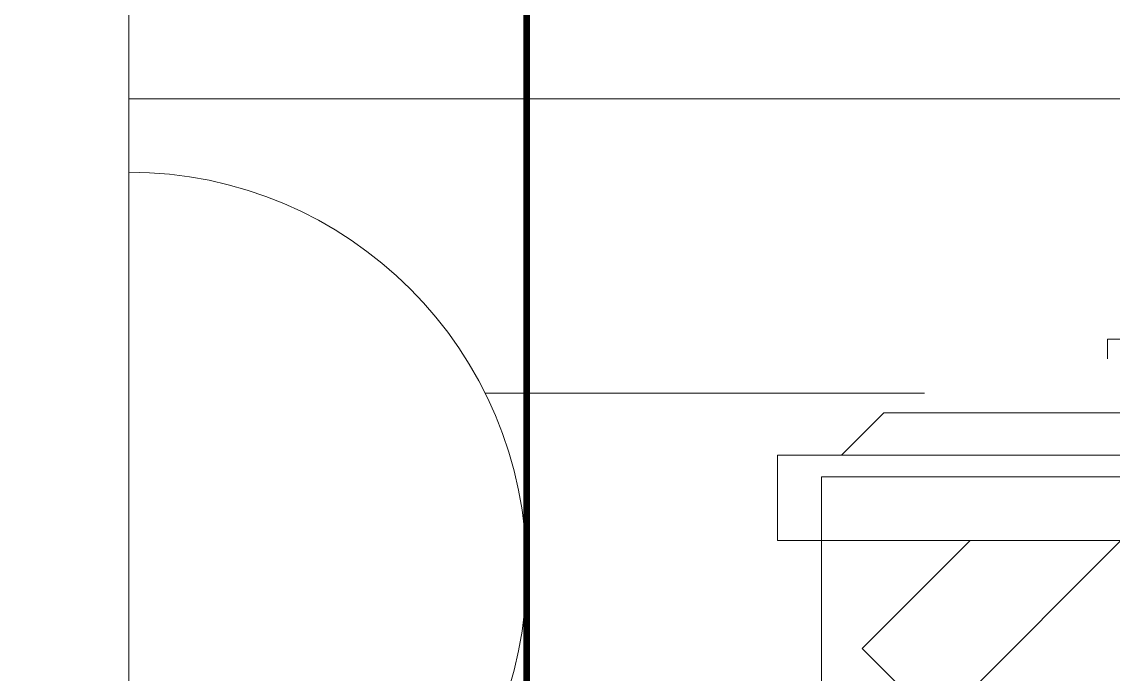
# Model space of a CAD drawing. Header units: metres. Extents: x 75097 to 220695, y -1557923 to -1361206.
# Drawn here: x 190548 to 191061, y -1468274 to -1467968 of the extents above; entities that cross this region are included whole.
import ezdxf

# ---------------------------------------------------------------- set-up
doc = ezdxf.new("R2010")
doc.units = ezdxf.units.M
doc.layers.get('0').update_dxf_attribs({"lineweight": 0})
for name, color, linetype, lineweight in [('A-100 - Copy$0$Medical Equipment and Furniture', 8, 'Continuous', 0), ('A-100 - Copy$0$NEW', 8, 'Continuous', 5), ('A-100 - Copy$0$Walls', 8, 'Continuous', 0)]:
    doc.layers.add(name, color=color, linetype=linetype, lineweight=lineweight)
doc.layers.add('E-POWR', color=7, linetype='Continuous', lineweight=9, true_color=0x4e7e3e)
doc.layers.add('E-PW', color=7, linetype='Continuous', lineweight=9, true_color=0x4e7e3e)

# ---------------------------------------------------------------- blocks, each defined once
blk = doc.blocks.new('GI-041_dwg_E-SKT2-3902840-GI-041')
at = {"layer": 'E-POWR'}
blk.add_line((0.1982, -0.00002), (-0.1982, -0.00002), dxfattribs=at)
at = {"layer": 'E-PW'}
for p, q in [((0.08779, 0.17657), (0.08779, 0.3944)), ((-0.14657, -0.00004), (0.14657, -0.00004))]:
    blk.add_line(p, q, dxfattribs=at)
blk.add_arc((0, 0), 0.19719, 0.0142, 180.0142, dxfattribs=at)
blk = doc.blocks.new('*X106')
for p, q in [((5, 3), (5, 3)), ((5, 3), (5, 3)), ((5, 3), (5, 3)), ((5, 3), (5, 3)), ((5, 3), (5, 3)), ((5, 3), (5, 3)), ((5, 3), (5, 3)), ((5, 3), (5, 3)), ((5, 3), (5, 3)), ((5, 3), (5, 3)), ((5, 3), (5, 3)), ((5, 3), (5, 3)), ((5, 3), (5, 3)), ((5, 3), (5, 3)), ((5, 3), (5, 3)), ((5, 3), (5, 3)), ((5, 3), (5, 3)), ((5, 3), (5, 3)), ((5, 3), (5, 3)), ((5, 3), (5, 3)), ((5, 3), (5, 3)), ((5, 3), (5, 3)), ((5, 3), (5, 3)), ((5, 3), (5, 3)), ((5, 3), (5, 3)), ((5, 3), (5, 3)), ((5, 3), (5, 3)), ((5, 3), (5, 3)), ((5, 3), (5, 3)), ((5, 3), (5, 3)), ((5, 3), (5, 3)), ((5, 3), (5, 3)), ((5, 3), (5, 3)), ((5, 3), (5, 3)), ((5, 3), (5, 3)), ((5, 3), (5, 3)), ((5, 3), (5, 3)), ((5, 3), (5, 3)), ((5, 3), (5, 3)), ((5, 3), (5, 3)), ((5, 3), (5, 3)), ((5, 3), (5, 3)), ((5, 3), (5, 3)), ((5, 3), (5, 3)), ((5, 3), (5, 3)), ((5, 3), (5, 3)), ((5, 3), (5, 3)), ((5, 3), (5, 3)), ((5, 3), (5, 3)), ((5, 3), (5, 3)), ((5, 3), (5, 3)), ((5, 3), (5, 3)), ((5, 3), (5, 3)), ((5, 3), (5, 3)), ((5, 3), (5, 3)), ((5, 3), (5, 3)), ((5, 3), (5, 3)), ((5, 3), (5, 3)), ((5, 3), (5, 3)), ((5, 3), (5, 3)), ((5, 3), (5, 3)), ((5, 3), (5, 3)), ((5, 3), (5, 3)), ((5, 3), (5, 3)), ((5, 3), (5, 3)), ((5, 3), (5, 3)), ((6, 3), (5, 3)), ((5, 3), (5, 3)), ((6, 3), (5, 3)), ((5, 3), (5, 3)), ((6, 3), (5, 3)), ((5, 3), (5, 3)), ((6, 3), (5, 3)), ((5, 3), (5, 3)), ((5, 3), (5, 3)), ((5, 3), (5, 3)), ((5, 3), (5, 3)), ((5, 3), (5, 3)), ((5, 3), (5, 3)), ((5, 3), (5, 3)), ((5, 3), (5, 3)), ((5, 3), (5, 3)), ((5, 3), (5, 3)), ((5, 3), (5, 3)), ((5, 3), (5, 3)), ((5, 3), (5, 3)), ((5, 3), (5, 3)), ((5, 3), (5, 3)), ((5, 3), (5, 3)), ((5, 3), (5, 3)), ((5, 3), (5, 3)), ((5, 3), (5, 3)), ((5, 3), (5, 3)), ((5, 3), (5, 3)), ((5, 3), (5, 3)), ((5, 3), (5, 3)), ((6, 3), (6, 3)), ((6, 3), (6, 3)), ((6, 3), (6, 3)), ((6, 3), (6, 3)), ((6, 3), (6, 3)), ((6, 3), (6, 3)), ((6, 3), (6, 3)), ((6, 3), (6, 3)), ((6, 3), (6, 3)), ((6, 3), (6, 3)), ((6, 3), (6, 3)), ((6, 3), (6, 3)), ((6, 3), (6, 3)), ((6, 3), (6, 3)), ((6, 3), (6, 3)), ((6, 3), (6, 3)), ((6, 3), (6, 3)), ((6, 3), (6, 3)), ((6, 3), (6, 3)), ((6, 3), (6, 3)), ((6, 3), (6, 3)), ((6, 3), (6, 3)), ((6, 3), (6, 3)), ((6, 3), (6, 3)), ((6, 3), (6, 3)), ((6, 3), (6, 3)), ((6, 3), (6, 3)), ((6, 3), (6, 3)), ((6, 3), (6, 3)), ((6, 3), (6, 3)), ((6, 3), (6, 3)), ((6, 3), (6, 3)), ((6, 3), (6, 3)), ((6, 3), (6, 3)), ((6, 3), (6, 3)), ((6, 3), (6, 3)), ((6, 3), (6, 3)), ((6, 3), (6, 3)), ((6, 3), (6, 3)), ((6, 3), (6, 3)), ((6, 3), (6, 3)), ((6, 3), (6, 3)), ((6, 3), (6, 3)), ((6, 3), (6, 3)), ((6, 3), (6, 3)), ((6, 3), (6, 3)), ((6, 3), (6, 3)), ((6, 3), (6, 3)), ((6, 3), (6, 3)), ((6, 3), (6, 3)), ((6, 3), (6, 3)), ((6, 3), (6, 3)), ((6, 3), (6, 3)), ((6, 3), (6, 3)), ((6, 3), (6, 3)), ((6, 3), (6, 3)), ((6, 3), (6, 3)), ((6, 3), (6, 3)), ((6, 3), (6, 3)), ((6, 3), (6, 3)), ((6, 3), (6, 3)), ((6, 3), (6, 3)), ((6, 3), (6, 3)), ((6, 3), (6, 3)), ((6, 3), (6, 3)), ((6, 3), (6, 3)), ((6, 3), (6, 3)), ((6, 3), (6, 3)), ((6, 3), (6, 3)), ((6, 3), (6, 3)), ((6, 3), (6, 3)), ((6, 3), (6, 3)), ((6, 3), (6, 3)), ((6, 3), (6, 3)), ((6, 3), (6, 3)), ((6, 3), (6, 3)), ((6, 3), (6, 3)), ((6, 3), (6, 3)), ((6, 3), (6, 3)), ((6, 3), (6, 3)), ((6, 3), (6, 3)), ((6, 3), (6, 3)), ((6, 3), (6, 3)), ((6, 3), (6, 3)), ((6, 3), (6, 3)), ((6, 3), (6, 3)), ((6, 3), (6, 3)), ((6, 3), (6, 3)), ((6, 3), (6, 3)), ((6, 3), (6, 3)), ((6, 3), (6, 3)), ((6, 3), (6, 3)), ((6, 3), (6, 3)), ((6, 3), (6, 3)), ((6, 3), (6, 3)), ((6, 3), (6, 3)), ((6, 3), (6, 3)), ((6, 3), (6, 3)), ((6, 3), (6, 3)), ((6, 3), (6, 3)), ((6, 3), (6, 3)), ((6, 3), (6, 3)), ((6, 3), (6, 3)), ((6, 3), (6, 3)), ((6, 3), (6, 3)), ((6, 3), (6, 3)), ((6, 3), (6, 3)), ((6, 3), (6, 3)), ((6, 3), (6, 3)), ((6, 3), (6, 3)), ((6, 3), (6, 3)), ((6, 3), (6, 3)), ((6, 3), (6, 3)), ((6, 3), (6, 3)), ((6, 3), (6, 3)), ((6, 3), (6, 3)), ((6, 3), (6, 3)), ((6, 3), (6, 3)), ((6, 3), (6, 3)), ((6, 3), (6, 3)), ((6, 3), (6, 3)), ((6, 3), (6, 3)), ((6, 3), (6, 3)), ((6, 3), (6, 3)), ((6, 3), (6, 3)), ((6, 3), (6, 3)), ((6, 3), (6, 3)), ((6, 3), (6, 3)), ((6, 3), (6, 3)), ((6, 3), (6, 3)), ((6, 3), (6, 3)), ((6, 3), (6, 3)), ((6, 3), (6, 3)), ((6, 3), (6, 3)), ((6, 3), (6, 3)), ((6, 3), (6, 3)), ((6, 3), (6, 3)), ((6, 3), (6, 3)), ((6, 3), (6, 3)), ((6, 3), (6, 3)), ((6, 3), (6, 3)), ((6, 3), (6, 3)), ((6, 3), (6, 3)), ((6, 3), (6, 3)), ((6, 3), (6, 3)), ((6, 3), (6, 3)), ((6, 3), (6, 3)), ((6, 3), (6, 3)), ((6, 3), (6, 3)), ((6, 3), (6, 3)), ((6, 3), (6, 3)), ((6, 3), (6, 3)), ((6, 3), (6, 3)), ((6, 3), (6, 3)), ((6, 3), (6, 3)), ((6, 3), (6, 3)), ((6, 3), (6, 3)), ((6, 3), (6, 3)), ((6, 3), (6, 3)), ((6, 3), (6, 3)), ((6, 3), (6, 3)), ((6, 3), (6, 3)), ((6, 3), (6, 3)), ((6, 3), (6, 3)), ((6, 3), (6, 3)), ((6, 3), (6, 3)), ((6, 3), (6, 3)), ((6, 3), (6, 3)), ((6, 3), (6, 3)), ((6, 3), (6, 3)), ((6, 3), (6, 3)), ((6, 3), (6, 3)), ((6, 3), (6, 3)), ((6, 3), (6, 3)), ((6, 3), (6, 3)), ((6, 3), (6, 3)), ((6, 3), (6, 3)), ((6, 3), (6, 3)), ((6, 3), (6, 3)), ((6, 3), (6, 3)), ((6, 3), (6, 3)), ((6, 3), (6, 3)), ((6, 3), (6, 3)), ((6, 3), (6, 3)), ((6, 3), (6, 3)), ((6, 3), (6, 3)), ((6, 3), (6, 3)), ((6, 3), (6, 3)), ((6, 3), (6, 3)), ((6, 3), (6, 3)), ((6, 3), (6, 3)), ((6, 3), (6, 3)), ((6, 3), (6, 3)), ((6, 3), (6, 3)), ((6, 3), (6, 3)), ((6, 3), (6, 3)), ((6, 3), (6, 3)), ((6, 3), (6, 3)), ((6, 3), (6, 3)), ((6, 3), (6, 3)), ((6, 3), (6, 3)), ((6, 3), (6, 3)), ((6, 3), (6, 3)), ((6, 3), (6, 3)), ((6, 3), (5, 3)), ((6, 3), (5, 3)), ((6, 3), (5, 3)), ((6, 3), (5, 3)), ((6, 3), (5, 3)), ((6, 3), (6, 3)), ((6, 3), (6, 3)), ((6, 3), (6, 3)), ((6, 3), (6, 3)), ((6, 3), (6, 3)), ((6, 3), (6, 3)), ((6, 3), (6, 3)), ((6, 3), (6, 3)), ((6, 3), (6, 3)), ((6, 3), (6, 3)), ((6, 3), (6, 3)), ((6, 3), (6, 3)), ((6, 3), (6, 3)), ((6, 3), (6, 3)), ((6, 3), (6, 3)), ((6, 3), (6, 3)), ((6, 3), (6, 3)), ((6, 3), (6, 3)), ((6, 3), (6, 3)), ((6, 3), (6, 3)), ((6, 3), (6, 3)), ((6, 3), (6, 3)), ((6, 3), (6, 3)), ((6, 3), (6, 3)), ((6, 3), (6, 3)), ((6, 3), (6, 3)), ((6, 3), (6, 3)), ((6, 3), (6, 3)), ((6, 3), (6, 3)), ((6, 3), (6, 3)), ((6, 3), (6, 3)), ((6, 3), (6, 3)), ((6, 3), (6, 3)), ((6, 3), (6, 3)), ((6, 3), (6, 3)), ((6, 3), (6, 3)), ((6, 3), (6, 3)), ((6, 3), (6, 3)), ((6, 3), (6, 3)), ((6, 3), (6, 3)), ((6, 3), (6, 3)), ((6, 3), (6, 3)), ((6, 3), (6, 3)), ((6, 3), (6, 3)), ((6, 3), (6, 3)), ((6, 3), (6, 3)), ((6, 3), (6, 3)), ((6, 3), (6, 3)), ((6, 3), (6, 3)), ((6, 3), (6, 3)), ((6, 3), (6, 3)), ((6, 3), (6, 3)), ((6, 3), (6, 3)), ((6, 3), (6, 3)), ((6, 3), (6, 3)), ((6, 3), (6, 3)), ((6, 3), (6, 3)), ((6, 3), (6, 3)), ((6, 3), (6, 3)), ((6, 3), (6, 3)), ((6, 3), (6, 3)), ((6, 3), (6, 3)), ((6, 3), (6, 3)), ((6, 3), (6, 3)), ((6, 3), (6, 3)), ((6, 3), (6, 3)), ((6, 3), (6, 3)), ((6, 3), (6, 3)), ((6, 3), (6, 3)), ((6, 3), (6, 3)), ((6, 3), (6, 3)), ((6, 3), (6, 3)), ((6, 3), (6, 3)), ((6, 3), (6, 3)), ((6, 3), (6, 3)), ((6, 3), (6, 3)), ((6, 3), (6, 3)), ((6, 3), (6, 3)), ((6, 3), (6, 3)), ((6, 3), (6, 3)), ((6, 3), (6, 3)), ((6, 3), (6, 3)), ((6, 3), (6, 3)), ((6, 3), (6, 3)), ((6, 3), (6, 3)), ((6, 3), (6, 3)), ((6, 3), (6, 3)), ((6, 3), (6, 3)), ((6, 3), (6, 3)), ((6, 3), (6, 3)), ((6, 3), (6, 3)), ((6, 3), (6, 3)), ((6, 3), (6, 3)), ((6, 3), (6, 3)), ((6, 3), (6, 3)), ((6, 3), (6, 3)), ((6, 3), (6, 3)), ((6, 3), (6, 3)), ((6, 3), (6, 3)), ((6, 3), (6, 3)), ((6, 3), (6, 3)), ((6, 3), (6, 3)), ((6, 3), (6, 3)), ((6, 3), (6, 3)), ((6, 3), (6, 3)), ((6, 3), (6, 3)), ((6, 3), (6, 3)), ((6, 3), (6, 3)), ((6, 3), (6, 3)), ((6, 3), (6, 3)), ((6, 3), (6, 3)), ((6, 3), (6, 3)), ((6, 3), (6, 3)), ((6, 3), (6, 3)), ((6, 3), (6, 3)), ((6, 3), (6, 3)), ((6, 3), (6, 3)), ((6, 3), (6, 3)), ((6, 3), (6, 3)), ((6, 3), (6, 3)), ((6, 3), (6, 3)), ((6, 3), (6, 3)), ((6, 3), (6, 3)), ((6, 3), (6, 3)), ((6, 3), (6, 3)), ((6, 3), (6, 3)), ((6, 3), (6, 3)), ((6, 3), (6, 3)), ((6, 3), (6, 3)), ((6, 3), (6, 3)), ((6, 3), (6, 3)), ((6, 3), (6, 3)), ((6, 3), (6, 3)), ((6, 3), (6, 3)), ((6, 3), (6, 3)), ((6, 3), (6, 3)), ((6, 3), (6, 3)), ((6, 3), (6, 3)), ((6, 3), (6, 3)), ((6, 3), (6, 3)), ((6, 3), (6, 3)), ((6, 3), (6, 3)), ((6, 3), (6, 3)), ((6, 3), (6, 3)), ((6, 3), (6, 3)), ((6, 3), (6, 3)), ((6, 3), (6, 3)), ((6, 3), (6, 3)), ((6, 3), (6, 3)), ((6, 3), (6, 3)), ((6, 3), (6, 3)), ((6, 3), (6, 3)), ((6, 3), (6, 3)), ((6, 3), (6, 3)), ((6, 3), (6, 3)), ((6, 3), (6, 3)), ((6, 3), (6, 3)), ((6, 3), (6, 3)), ((6, 3), (6, 3)), ((6, 3), (6, 3)), ((6, 3), (6, 3)), ((6, 3), (6, 3)), ((6, 3), (6, 3)), ((6, 3), (6, 3)), ((6, 3), (6, 3)), ((6, 3), (6, 3)), ((6, 3), (6, 3)), ((6, 3), (6, 3)), ((6, 3), (6, 3)), ((6, 3), (6, 3)), ((6, 3), (6, 3)), ((6, 3), (6, 3)), ((6, 3), (6, 3)), ((6, 3), (6, 3)), ((6, 3), (6, 3)), ((6, 3), (6, 3)), ((6, 3), (6, 3)), ((6, 3), (6, 3)), ((6, 3), (6, 3)), ((6, 3), (6, 3)), ((6, 3), (6, 3)), ((6, 3), (6, 3)), ((6, 3), (6, 3)), ((6, 3), (6, 3)), ((6, 3), (6, 3)), ((6, 3), (6, 3)), ((6, 3), (6, 3)), ((6, 3), (6, 3)), ((6, 3), (6, 3)), ((6, 3), (6, 3)), ((6, 3), (6, 3)), ((6, 3), (6, 3)), ((6, 3), (6, 3)), ((6, 3), (6, 3)), ((6, 3), (6, 3)), ((6, 3), (6, 3)), ((6, 3), (6, 3)), ((6, 3), (6, 3)), ((6, 3), (6, 3)), ((6, 3), (6, 3)), ((6, 3), (6, 3)), ((6, 3), (6, 3)), ((6, 3), (6, 3)), ((6, 3), (6, 3)), ((6, 3), (6, 3)), ((6, 3), (6, 3)), ((6, 3), (6, 3)), ((6, 3), (6, 3)), ((6, 3), (6, 3)), ((6, 3), (6, 3)), ((6, 3), (6, 3)), ((6, 3), (6, 3)), ((6, 3), (6, 3)), ((6, 3), (6, 3)), ((6, 3), (6, 3)), ((6, 3), (6, 3)), ((6, 3), (6, 3)), ((6, 3), (6, 3)), ((6, 3), (6, 3)), ((6, 3), (6, 3)), ((6, 3), (6, 3)), ((6, 3), (6, 3)), ((6, 3), (6, 3)), ((6, 3), (6, 3)), ((6, 3), (6, 3)), ((6, 3), (6, 3)), ((6, 3), (6, 3)), ((6, 3), (6, 3)), ((6, 3), (6, 3)), ((6, 3), (6, 3)), ((6, 3), (6, 3)), ((6, 3), (6, 3)), ((6, 3), (6, 3)), ((6, 3), (6, 3)), ((6, 3), (6, 3)), ((6, 3), (6, 3)), ((6, 3), (6, 3)), ((6, 3), (6, 3)), ((6, 3), (6, 3)), ((6, 3), (6, 3)), ((6, 3), (6, 3)), ((6, 3), (6, 3)), ((6, 3), (6, 3)), ((6, 3), (6, 3)), ((6, 3), (6, 3)), ((6, 3), (6, 3)), ((6, 3), (6, 3)), ((6, 3), (6, 3)), ((6, 3), (6, 3)), ((6, 3), (6, 3)), ((6, 3), (6, 3)), ((6, 3), (6, 3)), ((6, 3), (6, 3)), ((6, 3), (6, 3)), ((6, 3), (6, 3)), ((6, 3), (6, 3)), ((6, 3), (6, 3)), ((6, 3), (6, 3)), ((6, 3), (6, 3)), ((6, 3), (6, 3)), ((6, 3), (6, 3)), ((6, 3), (6, 3)), ((6, 3), (6, 3)), ((6, 3), (6, 3)), ((6, 3), (6, 3)), ((6, 3), (6, 3)), ((6, 3), (6, 3)), ((6, 3), (6, 3)), ((6, 3), (6, 3)), ((6, 3), (6, 3)), ((6, 3), (6, 3)), ((6, 3), (6, 3)), ((6, 3), (6, 3)), ((6, 3), (6, 3)), ((6, 3), (6, 3)), ((6, 3), (6, 3)), ((6, 3), (6, 3)), ((6, 3), (6, 3)), ((6, 3), (6, 3)), ((6, 3), (6, 3)), ((6, 3), (6, 3)), ((6, 3), (6, 3)), ((6, 3), (6, 3)), ((6, 3), (6, 3)), ((6, 3), (6, 3)), ((6, 3), (6, 3)), ((6, 3), (6, 3)), ((6, 3), (6, 3)), ((6, 3), (6, 3)), ((6, 3), (6, 3)), ((6, 3), (6, 3)), ((6, 3), (6, 3)), ((6, 3), (6, 3)), ((6, 3), (6, 3)), ((6, 3), (6, 3)), ((6, 3), (6, 3)), ((6, 3), (6, 3)), ((6, 3), (6, 3)), ((6, 3), (6, 3)), ((6, 3), (6, 3)), ((6, 3), (6, 3)), ((6, 3), (6, 3)), ((6, 3), (6, 3)), ((6, 3), (6, 3)), ((6, 3), (6, 3)), ((6, 3), (6, 3)), ((6, 3), (6, 3)), ((6, 3), (6, 3)), ((6, 3), (6, 3)), ((6, 3), (6, 3)), ((6, 3), (6, 3)), ((6, 3), (6, 3)), ((6, 3), (6, 3)), ((6, 3), (6, 3)), ((6, 3), (6, 3)), ((6, 3), (6, 3)), ((6, 3), (6, 3))]:
    blk.add_line(p, q)
blk = doc.blocks.new('*X107')
for p, q in [((13, 1), (13, 1)), ((13, 1), (13, 1)), ((13, 1), (13, 1)), ((13, 1), (13, 1)), ((13, 1), (13, 1)), ((13, 1), (13, 1)), ((13, 1), (13, 1)), ((13, 1), (13, 1)), ((13, 1), (13, 1)), ((13, 1), (13, 1)), ((13, 1), (13, 1)), ((13, 1), (13, 1)), ((13, 1), (13, 1)), ((13, 1), (13, 1)), ((13, 1), (13, 1)), ((13, 1), (14, 1)), ((13, 1), (14, 1)), ((13, 1), (14, 1)), ((13, 1), (13, 1)), ((13, 1), (13, 1)), ((13, 1), (13, 1)), ((13, 1), (13, 1)), ((13, 1), (13, 1)), ((13, 1), (13, 1)), ((13, 1), (13, 1)), ((13, 1), (13, 1)), ((13, 1), (13, 1)), ((13, 1), (13, 1)), ((13, 1), (13, 1)), ((13, 1), (13, 1)), ((13, 1), (13, 1)), ((13, 1), (13, 1)), ((13, 1), (13, 1)), ((13, 1), (13, 1)), ((13, 1), (13, 1)), ((13, 1), (13, 1)), ((13, 1), (13, 1)), ((13, 1), (13, 1)), ((13, 1), (13, 1)), ((13, 1), (13, 1)), ((13, 1), (13, 1)), ((13, 1), (13, 1)), ((13, 1), (13, 1)), ((13, 1), (13, 1)), ((13, 1), (13, 1)), ((13, 1), (13, 1)), ((13, 1), (13, 1)), ((13, 1), (13, 1)), ((13, 1), (13, 1)), ((13, 1), (13, 1)), ((13, 1), (13, 1)), ((13, 1), (13, 1)), ((13, 1), (13, 1)), ((13, 1), (13, 1)), ((13, 1), (13, 1)), ((13, 1), (13, 1)), ((13, 1), (13, 1)), ((13, 1), (13, 1)), ((13, 1), (13, 1)), ((13, 1), (13, 1)), ((13, 1), (13, 1)), ((13, 1), (13, 1)), ((13, 1), (13, 1)), ((13, 1), (13, 1)), ((13, 1), (13, 1)), ((13, 1), (13, 1)), ((13, 1), (13, 1)), ((13, 1), (13, 1)), ((13, 1), (13, 1)), ((13, 1), (13, 1)), ((13, 1), (13, 1)), ((13, 1), (13, 1)), ((13, 1), (13, 1)), ((13, 1), (13, 1)), ((13, 1), (13, 1)), ((13, 1), (13, 1)), ((13, 1), (13, 1)), ((13, 1), (13, 1)), ((13, 1), (13, 1)), ((13, 1), (13, 1)), ((13, 1), (13, 1)), ((13, 1), (13, 1)), ((13, 1), (13, 1)), ((13, 1), (13, 1)), ((13, 1), (13, 1)), ((13, 1), (13, 1)), ((13, 1), (13, 1)), ((13, 1), (13, 1)), ((13, 1), (13, 1)), ((13, 1), (13, 1)), ((13, 1), (13, 1)), ((13, 1), (13, 1)), ((13, 1), (13, 1)), ((13, 1), (13, 1)), ((13, 1), (13, 1)), ((13, 1), (13, 1)), ((13, 1), (13, 1)), ((13, 1), (13, 1)), ((13, 1), (13, 1)), ((13, 1), (13, 1)), ((13, 1), (13, 1)), ((13, 1), (13, 1)), ((13, 1), (13, 1)), ((13, 1), (13, 1)), ((13, 1), (13, 1)), ((13, 1), (13, 1)), ((13, 1), (13, 1)), ((13, 1), (13, 1)), ((13, 1), (13, 1)), ((13, 1), (13, 1)), ((13, 1), (13, 1)), ((13, 1), (13, 1)), ((13, 1), (13, 1)), ((13, 1), (13, 1)), ((13, 1), (13, 1)), ((13, 1), (13, 1)), ((13, 1), (13, 1)), ((13, 1), (13, 1)), ((13, 1), (13, 1)), ((13, 1), (13, 1)), ((13, 1), (13, 1)), ((13, 1), (13, 1)), ((13, 1), (13, 1)), ((13, 1), (14, 1)), ((13, 0), (13, 0)), ((13, 0), (13, 0)), ((13, 0), (13, 0)), ((13, 0), (13, 0)), ((13, 0), (13, 0)), ((13, 0), (13, 0)), ((13, 0), (13, 0)), ((13, 0), (13, 0)), ((13, 0), (13, 0)), ((13, 0), (13, 0)), ((13, 0), (13, 0)), ((13, 0), (13, 0)), ((13, 0), (13, 0)), ((13, 0), (13, 0)), ((13, 0), (13, 0)), ((13, 0), (13, 0)), ((13, 0), (13, 0)), ((13, 0), (13, 0)), ((13, 0), (13, 0)), ((13, 0), (13, 0)), ((13, 0), (13, 0)), ((13, 0), (13, 0)), ((13, 0), (13, 0)), ((13, 0), (13, 0)), ((13, 0), (13, 0)), ((13, 0), (13, 0)), ((13, 0), (13, 0)), ((13, 0), (13, 0)), ((13, 0), (13, 0)), ((13, 0), (13, 0)), ((13, 0), (13, 0)), ((13, 0), (13, 0)), ((13, 0), (13, 0)), ((13, 0), (13, 0)), ((13, 0), (13, 0)), ((13, 0), (13, 0)), ((13, 0), (13, 0)), ((13, 0), (13, 0)), ((13, 0), (13, 0)), ((13, 0), (13, 0)), ((13, 0), (13, 0)), ((13, 0), (13, 0)), ((13, 0), (13, 0)), ((13, 0), (13, 0)), ((13, 0), (13, 0)), ((13, 0), (13, 0)), ((13, 0), (13, 0)), ((13, 0), (13, 0)), ((13, 0), (14, 0)), ((13, 0), (14, 0)), ((13, 0), (13, 0)), ((13, 0), (14, 0)), ((14, 1), (14, 1)), ((14, 1), (14, 1)), ((14, 1), (14, 1)), ((14, 1), (14, 1)), ((14, 1), (14, 1)), ((14, 1), (14, 1)), ((14, 1), (14, 1)), ((14, 1), (14, 1)), ((14, 1), (14, 1)), ((14, 1), (14, 1)), ((14, 1), (14, 1)), ((14, 1), (14, 1)), ((14, 1), (14, 1)), ((14, 1), (14, 1)), ((14, 1), (14, 1)), ((14, 1), (14, 1)), ((14, 1), (14, 1)), ((14, 1), (14, 1)), ((14, 1), (14, 1)), ((14, 1), (14, 1)), ((14, 1), (14, 1)), ((14, 1), (14, 1)), ((14, 1), (14, 1)), ((14, 1), (14, 1)), ((14, 1), (14, 1)), ((14, 1), (14, 1)), ((14, 1), (14, 1)), ((14, 1), (14, 1)), ((14, 1), (14, 1)), ((14, 1), (14, 1)), ((14, 1), (14, 1)), ((14, 1), (14, 1)), ((14, 1), (14, 1)), ((14, 1), (14, 1)), ((14, 1), (14, 1)), ((14, 1), (14, 1)), ((14, 1), (14, 1)), ((14, 1), (14, 1)), ((14, 1), (14, 1)), ((14, 1), (14, 1)), ((14, 1), (14, 1)), ((14, 1), (14, 1)), ((14, 1), (14, 1)), ((14, 1), (14, 1)), ((14, 1), (14, 1)), ((14, 1), (14, 1)), ((14, 1), (14, 1)), ((14, 1), (14, 1)), ((14, 1), (14, 1)), ((14, 1), (14, 1)), ((14, 1), (14, 1)), ((14, 1), (14, 1)), ((14, 1), (14, 1)), ((14, 1), (14, 1)), ((14, 1), (14, 1)), ((14, 1), (14, 1)), ((14, 1), (14, 1)), ((14, 1), (14, 1)), ((14, 1), (14, 1)), ((14, 1), (14, 1)), ((14, 1), (14, 1)), ((14, 1), (14, 1)), ((14, 1), (14, 1)), ((14, 1), (14, 1)), ((14, 1), (14, 1)), ((14, 1), (14, 1)), ((14, 1), (14, 1)), ((14, 1), (14, 1)), ((14, 1), (14, 1)), ((14, 1), (14, 1)), ((14, 1), (14, 1)), ((14, 1), (14, 1)), ((14, 1), (14, 1)), ((14, 1), (14, 1)), ((14, 1), (14, 1)), ((14, 1), (14, 1)), ((14, 1), (14, 1)), ((14, 1), (14, 1)), ((14, 1), (14, 1)), ((14, 1), (14, 1)), ((14, 1), (14, 1)), ((14, 1), (14, 1)), ((14, 1), (14, 1)), ((14, 1), (14, 1)), ((14, 1), (14, 1)), ((14, 1), (14, 1)), ((14, 1), (14, 1)), ((14, 1), (14, 1)), ((14, 1), (14, 1)), ((14, 1), (14, 1)), ((14, 1), (14, 1)), ((14, 1), (14, 1)), ((14, 1), (14, 1)), ((14, 1), (14, 1)), ((14, 0), (14, 0)), ((14, 0), (14, 0)), ((14, 0), (14, 0)), ((14, 0), (14, 0)), ((14, 0), (14, 0)), ((14, 0), (14, 0)), ((14, 0), (14, 0)), ((14, 0), (14, 0)), ((14, 0), (14, 0)), ((14, 0), (14, 0)), ((14, 0), (14, 0)), ((14, 0), (14, 0)), ((14, 0), (14, 0)), ((14, 0), (14, 0)), ((14, 0), (14, 0)), ((14, 0), (14, 0)), ((14, 0), (14, 0)), ((14, 0), (14, 0)), ((14, 0), (14, 0)), ((14, 0), (14, 0)), ((14, 0), (14, 0)), ((14, 0), (14, 0)), ((14, 0), (14, 0)), ((14, 0), (14, 0)), ((14, 0), (14, 0)), ((14, 0), (14, 0)), ((14, 0), (14, 0)), ((14, 0), (14, 0)), ((14, 0), (14, 0)), ((14, 0), (14, 0)), ((14, 0), (14, 0)), ((14, 0), (14, 0)), ((14, 0), (14, 0)), ((14, 0), (14, 0)), ((14, 0), (14, 0)), ((14, 0), (14, 0)), ((14, 0), (14, 0)), ((14, 0), (14, 0)), ((14, 0), (14, 0)), ((14, 0), (14, 0)), ((14, 0), (14, 0)), ((14, 0), (14, 0)), ((14, 0), (14, 0)), ((14, 0), (14, 0)), ((14, 0), (14, 0)), ((14, 0), (14, 0)), ((14, 0), (14, 0)), ((14, 0), (14, 0)), ((13, 0), (13, 0)), ((13, 0), (14, 0)), ((13, 0), (13, 0)), ((13, 0), (14, 0)), ((13, 0), (13, 0)), ((13, 0), (14, 0)), ((13, 0), (13, 0)), ((13, 0), (13, 0)), ((13, 0), (13, 0)), ((13, 0), (13, 0)), ((13, 0), (14, 0)), ((13, 0), (13, 0)), ((13, 0), (14, 0)), ((13, 0), (13, 0)), ((13, 0), (14, 0)), ((13, 0), (13, 0)), ((13, 0), (14, 0)), ((13, 0), (13, 0)), ((13, 0), (14, 0)), ((13, 0), (13, 0)), ((13, 0), (14, 0)), ((13, 0), (13, 0)), ((13, 0), (14, 0)), ((13, 0), (13, 0)), ((13, 0), (13, 0)), ((13, 0), (13, 0)), ((13, 0), (14, 0)), ((13, 0), (13, 0)), ((13, 0), (14, 0)), ((13, 0), (13, 0)), ((13, 0), (14, 0)), ((13, 0), (13, 0)), ((13, 0), (14, 0)), ((13, 0), (13, 0)), ((13, 0), (13, 0)), ((13, 0), (13, 0)), ((13, 0), (13, 0)), ((13, 0), (13, 0)), ((13, 0), (13, 0)), ((13, 0), (13, 0)), ((13, 0), (13, 0)), ((13, 0), (13, 0)), ((13, 0), (13, 0)), ((13, 0), (13, 0)), ((13, 0), (13, 0)), ((13, 0), (13, 0)), ((13, 0), (13, 0)), ((13, 0), (13, 0)), ((13, 0), (13, 0)), ((13, 0), (13, 0)), ((13, 0), (13, 0)), ((13, 0), (13, 0)), ((13, 0), (13, 0)), ((13, 0), (13, 0)), ((13, 0), (13, 0)), ((13, 0), (13, 0)), ((13, 0), (13, 0)), ((13, 0), (13, 0)), ((13, 0), (13, 0)), ((13, 0), (13, 0)), ((13, 0), (13, 0)), ((13, 0), (13, 0)), ((13, 0), (13, 0)), ((13, 0), (13, 0)), ((13, -1), (13, -1)), ((13, -1), (13, -1)), ((13, -1), (13, -1)), ((13, -1), (13, -1)), ((13, -1), (13, -1)), ((13, -1), (14, -1)), ((13, -1), (13, -1)), ((14, 0), (14, 0)), ((14, 0), (14, 0)), ((14, 0), (14, 0)), ((14, 0), (14, 0)), ((14, 0), (14, 0)), ((14, 0), (14, 0)), ((14, 0), (14, 0)), ((14, 0), (14, 0)), ((14, 0), (14, 0)), ((14, 0), (14, 0)), ((14, 0), (14, 0)), ((14, 0), (14, 0)), ((14, 0), (14, 0)), ((14, 0), (14, 0)), ((14, 0), (14, 0)), ((13, 0), (14, 0)), ((14, 0), (14, 0)), ((14, 0), (14, 0)), ((14, 0), (14, 0)), ((14, 0), (14, 0)), ((14, 0), (14, 0)), ((14, 0), (14, 0)), ((14, 0), (14, 0)), ((14, 0), (14, 0)), ((14, 0), (14, 0)), ((14, 0), (14, 0)), ((14, 0), (14, 0)), ((14, 0), (14, 0)), ((14, 0), (14, 0)), ((14, 0), (14, 0)), ((14, 0), (14, 0)), ((14, 0), (14, 0)), ((14, 0), (14, 0)), ((14, 0), (14, 0)), ((14, 0), (14, 0)), ((14, 0), (14, 0)), ((14, 0), (14, 0)), ((14, 0), (14, 0)), ((14, 0), (14, 0)), ((14, 0), (14, 0)), ((14, 0), (14, 0)), ((14, 0), (14, 0)), ((14, 0), (14, 0)), ((14, 0), (14, 0)), ((14, 0), (14, 0)), ((14, 0), (14, 0)), ((14, 0), (14, 0)), ((14, 0), (14, 0)), ((14, 0), (14, 0)), ((14, 0), (14, 0)), ((14, -1), (14, -1)), ((14, -1), (14, -1)), ((14, -1), (14, -1)), ((14, -1), (14, -1)), ((14, -1), (14, -1))]:
    blk.add_line(p, q)
blk = doc.blocks.new('A-100 - Copy$0$GF21042-P')
for p, q in [((0.7, 0.6), (-0.7, 0.6)), ((0.7, 0), (0.7, 0.6))]:
    blk.add_line(p, q)
for points in [[(0.7, 0.6), (0.7, 0.6), (0.7, 0.6), (0.7, 0.6), (0.7, 0.6), (0.7, 0.6), (0.7, 0.6), (0.7, 0.6), (0.7, 0.6), (0.7, 0.6), (0.7, 0.6), (0.7, 0.6), (0.7, 0.6), (0.7, 0.6), (0.7, 0.6), (0.7, 0.6), (0.7, 0.6), (0.7, 0.6), (0.7, 0.6), (0.7, 0.6), (0.7, 0.6), (0.7, 0.6), (0.7, 0.6), (0.7, 0.6), (0.7, 0.6), (0.7, 0.6), (0.7, 0.6), (0.7, 0.6), (0.7, 0.6), (0.7, 0.6), (0.7, 0.6), (0.7, 0.6), (0.7, 0.6), (0.7, 0.6), (0.7, 0.6), (0.7, 0.6), (0.7, 0.6), (0.7, 0.6), (0.7, 0.6), (0.7, 0.6), (0.7, 0.6), (0.7, 0.6), (0.7, 0.6), (0.7, 0.6), (0.7, 0.6), (0.7, 0.6), (0.7, 0.6), (0.7, 0.6), (0.7, 0.6), (0.7, 0.6), (0.7, 0.6), (0.7, 0.6), (0.7, 0.6), (0.7, 0.6), (0.7, 0.6), (0.7, 0.6), (0.7, 0.6), (0.7, 0.6), (0.7, 0.6), (0.7, 0.6), (0.7, 0.6), (0.7, 0.6), (0.7, 0.6), (0.7, 0.6), (0.7, 0.6), (0.7, 0.6), (0.7, 0.6), (0.7, 0.6), (0.7, 0.6), (0.7, 0.6), (0.7, 0.6), (0.7, 0.6), (0.7, 0.6), (0.7, 0.6), (0.7, 0.6), (0.7, 0.6), (0.7, 0.6), (0.7, 0.6), (0.7, 0.6), (0.7, 0.6), (0.7, 0.6), (0.7, 0.6), (0.7, 0.6), (0.7, 0.6), (0.7, 0.6), (0.7, 0.6), (0.7, 0.6), (0.7, 0.6), (0.7, 0.6), (0.7, 0.6), (0.7, 0.6), (0.7, 0.6), (0.7, 0.6), (0.7, 0.6), (0.7, 0.6), (0.7, 0.6), (0.7, 0.6), (0.7, 0.6), (0.7, 0.6), (0.7, 0.6), (0.7, 0.6), (0.7, 0.6), (0.7, 0.6), (0.7, 0.6), (0.7, 0.6), (0.7, 0.6), (0.7, 0.6), (0.7, 0.6), (0.7, 0.6), (0.7, 0.6), (0.7, 0.6), (0.7, 0.6), (0.7, 0.6), (0.7, 0.6), (0.7, 0.6), (0.7, 0.6), (0.7, 0.6), (0.7, 0.6), (0.7, 0.6), (0.7, 0.6), (0.7, 0.6), (0.7, 0.6), (0.7, 0.6), (0.7, 0.6), (0.7, 0.6), (0.7, 0.6), (0.7, 0.6), (0.7, 0.6), (0.7, 0.6), (0.7, 0.6), (0.7, 0.6), (0.7, 0.6), (0.7, 0.6), (0.7, 0.6), (0.7, 0.6), (0.7, 0.6), (0.7, 0.6), (0.7, 0.6), (0.7, 0.6), (0.7, 0.6), (0.7, 0.6), (0.7, 0.6), (0.7, 0.6), (0.7, 0.6), (0.7, 0.6), (0.7, 0.6), (0.7, 0.6), (0.7, 0.6), (0.7, 0.6), (0.7, 0.6), (0.7, 0.6), (0.7, 0.6), (0.7, 0.6), (0.7, 0.6), (0.7, 0.6), (0.7, 0.6), (0.7, 0.6), (0.7, 0.6), (0.7, 0.6), (0.7, 0.6), (0.7, 0.6), (0.7, 0.6), (0.7, 0.6), (0.7, 0.6), (0.7, 0.6), (0.7, 0.6), (0.7, 0.6), (0.7, 0.6), (0.7, 0.6), (0.7, 0.6), (0.7, 0.6), (0.7, 0.6), (0.7, 0.6), (0.7, 0.6), (0.7, 0.6), (0.7, 0.6), (0.7, 0.6), (0.7, 0.6), (0.7, 0.6), (0.7, 0.6), (0.7, 0.6), (0.7, 0.6), (0.7, 0.6), (0.7, 0.6), (0.7, 0.6), (0.7, 0.6), (0.7, 0.6), (0.7, 0.6), (0.7, 0.6), (0.7, 0.6), (0.7, 0.6), (0.7, 0.6), (0.7, 0.6), (0.7, 0.6), (0.7, 0.6), (0.7, 0.6), (0.7, 0.6), (0.7, 0.6), (0.7, 0.6), (0.7, 0.6), (0.7, 0.6), (0.7, 0.6), (0.7, 0.6), (0.7, 0.6), (0.7, 0.6), (0.7, 0.6), (0.7, 0.6), (0.7, 0.6), (0.7, 0.6), (0.7, 0.6), (0.7, 0.6), (0.7, 0.6), (0.7, 0.6), (0.7, 0.6), (0.7, 0.6), (0.7, 0.6), (0.7, 0.6), (0.7, 0.6), (0.7, 0.6)], [(0.7, 0.6), (0.7, 0.6), (0.7, 0.6), (0.7, 0.6), (0.7, 0.6), (0.7, 0.6), (0.7, 0.6), (0.7, 0.6), (0.7, 0.6), (0.7, 0.6), (0.7, 0.6), (0.7, 0.6), (0.7, 0.6), (0.7, 0.6), (0.7, 0.6), (0.7, 0.6), (0.7, 0.6), (0.7, 0.6), (0.7, 0.6), (0.7, 0.6), (0.7, 0.6), (0.7, 0.6), (0.7, 0.6), (0.7, 0.6), (0.7, 0.6), (0.7, 0.6), (0.7, 0.6), (0.7, 0.6), (0.7, 0.6), (0.7, 0.6), (0.7, 0.6), (0.7, 0.6), (0.7, 0.6), (0.7, 0.6), (0.7, 0.6), (0.7, 0.6), (0.7, 0.6), (0.7, 0.6), (0.7, 0.6), (0.7, 0.6), (0.7, 0.6), (0.7, 0.6), (0.7, 0.6), (0.7, 0.6), (0.7, 0.6), (0.7, 0.6), (0.7, 0.6), (0.7, 0.6), (0.7, 0.6), (0.7, 0.6), (0.7, 0.6), (0.7, 0.6), (0.7, 0.6), (0.7, 0.6), (0.7, 0.6), (0.7, 0.6), (0.7, 0.6), (0.7, 0.6), (0.7, 0.6), (0.7, 0.6), (0.7, 0.6), (0.7, 0.6), (0.7, 0.6), (0.7, 0.6), (0.7, 0.6), (0.7, 0.6), (0.7, 0.6), (0.7, 0.6), (0.7, 0.6), (0.7, 0.6), (0.7, 0.6), (0.7, 0.6), (0.7, 0.6), (0.7, 0.6), (0.7, 0.6), (0.7, 0.6), (0.7, 0.6), (0.7, 0.6), (0.7, 0.6), (0.7, 0.6), (0.7, 0.6), (0.7, 0.6), (0.7, 0.6), (0.7, 0.6), (0.7, 0.6), (0.7, 0.6), (0.7, 0.6), (0.7, 0.6), (0.7, 0.6), (0.7, 0.6), (0.7, 0.6), (0.7, 0.6), (0.7, 0.6), (0.7, 0.6), (0.7, 0.6), (0.7, 0.6), (0.7, 0.6), (0.7, 0.6), (0.7, 0.6), (0.7, 0.6), (0.7, 0.6), (0.7, 0.6), (0.7, 0.6), (0.7, 0.6), (0.7, 0.6), (0.7, 0.6), (0.7, 0.6), (0.7, 0.6), (0.7, 0.6), (0.7, 0.6), (0.7, 0.6), (0.7, 0.6), (0.7, 0.6), (0.7, 0.6), (0.7, 0.6), (0.7, 0.6), (0.7, 0.6), (0.7, 0.6), (0.7, 0.6), (0.7, 0.6), (0.7, 0.6), (0.7, 0.6), (0.7, 0.6), (0.7, 0.6), (0.7, 0.6), (0.7, 0.6), (0.7, 0.6), (0.7, 0.6), (0.7, 0.6), (0.7, 0.6), (0.7, 0.6), (0.7, 0.6), (0.7, 0.6), (0.7, 0.6), (0.7, 0.6), (0.7, 0.6), (0.7, 0.6), (0.7, 0.6), (0.7, 0.6), (0.7, 0.6), (0.7, 0.6), (0.7, 0.6), (0.7, 0.6), (0.7, 0.6), (0.7, 0.6), (0.7, 0.6), (0.7, 0.6), (0.7, 0.6), (0.7, 0.6), (0.7, 0.6), (0.7, 0.6), (0.7, 0.6), (0.7, 0.6), (0.7, 0.6), (0.7, 0.6), (0.7, 0.6), (0.7, 0.6), (0.7, 0.6), (0.7, 0.6), (0.7, 0.6), (0.7, 0.6), (0.7, 0.6), (0.7, 0.6), (0.7, 0.6), (0.7, 0.6), (0.7, 0.6), (0.7, 0.6), (0.7, 0.6), (0.7, 0.6), (0.7, 0.6), (0.7, 0.6), (0.7, 0.6), (0.7, 0.6), (0.7, 0.6), (0.7, 0.6), (0.7, 0.6), (0.7, 0.6), (0.7, 0.6), (0.7, 0.6), (0.7, 0.6), (0.7, 0.6), (0.7, 0.6), (0.7, 0.6), (0.7, 0.6), (0.7, 0.6), (0.7, 0.6), (0.7, 0.6), (0.7, 0.6), (0.7, 0.6), (0.7, 0.6), (0.7, 0.6), (0.7, 0.6), (0.7, 0.6), (0.7, 0.6), (0.7, 0.6), (0.7, 0.6), (0.7, 0.6), (0.7, 0.6), (0.7, 0.6), (0.7, 0.6), (0.7, 0.6), (0.7, 0.6), (0.7, 0.6), (0.7, 0.6), (0.7, 0.6), (0.7, 0.6), (0.7, 0.6), (0.7, 0.6), (0.7, 0.6), (0.7, 0.6), (0.7, 0.6), (0.7, 0.6), (0.7, 0.6), (0.7, 0.6)], [(0.7, 0.6), (0.7, 0.6), (0.7, 0.6), (0.7, 0.6), (0.7, 0.6), (0.7, 0.6), (0.7, 0.6), (0.7, 0.6), (0.7, 0.6), (0.7, 0.6), (0.7, 0.6), (0.7, 0.6), (0.7, 0.6), (0.7, 0.6), (0.7, 0.6), (0.7, 0.6), (0.7, 0.6), (0.7, 0.6), (0.7, 0.6), (0.7, 0.6), (0.7, 0.6), (0.7, 0.6), (0.7, 0.6), (0.7, 0.6), (0.7, 0.6), (0.7, 0.6), (0.7, 0.6), (0.7, 0.6), (0.7, 0.6), (0.7, 0.6), (0.7, 0.6), (0.7, 0.6), (0.7, 0.6), (0.7, 0.6), (0.7, 0.6), (0.7, 0.6), (0.7, 0.6), (0.7, 0.6), (0.7, 0.6), (0.7, 0.6), (0.7, 0.6), (0.7, 0.6), (0.7, 0.6), (0.7, 0.6), (0.7, 0.6), (0.7, 0.6), (0.7, 0.6), (0.7, 0.6), (0.7, 0.6), (0.7, 0.6), (0.7, 0.6), (0.7, 0.6), (0.7, 0.6), (0.7, 0.6), (0.7, 0.6), (0.7, 0.6), (0.7, 0.6), (0.7, 0.6), (0.7, 0.6), (0.7, 0.6), (0.7, 0.6), (0.7, 0.6), (0.7, 0.6), (0.7, 0.6), (0.7, 0.6), (0.7, 0.6), (0.7, 0.6), (0.7, 0.6), (0.7, 0.6), (0.7, 0.6), (0.7, 0.6), (0.7, 0.6), (0.7, 0.6), (0.7, 0.6), (0.7, 0.6), (0.7, 0.6), (0.7, 0.6), (0.7, 0.6), (0.7, 0.6), (0.7, 0.6), (0.7, 0.6), (0.7, 0.6), (0.7, 0.6), (0.7, 0.6), (0.7, 0.6), (0.7, 0.6), (0.7, 0.6), (0.7, 0.6), (0.7, 0.6), (0.7, 0.6), (0.7, 0.6), (0.7, 0.6), (0.7, 0.6), (0.7, 0.6), (0.7, 0.6), (0.7, 0.6), (0.7, 0.6), (0.7, 0.6), (0.7, 0.6), (0.7, 0.6), (0.7, 0.6), (0.7, 0.6), (0.7, 0.6), (0.7, 0.6), (0.7, 0.6), (0.7, 0.6), (0.7, 0.6), (0.7, 0.6), (0.7, 0.6), (0.7, 0.6), (0.7, 0.6), (0.7, 0.6), (0.7, 0.6), (0.7, 0.6), (0.7, 0.6), (0.7, 0.6), (0.7, 0.6), (0.7, 0.6), (0.7, 0.6), (0.7, 0.6), (0.7, 0.6), (0.7, 0.6), (0.7, 0.6), (0.7, 0.6), (0.7, 0.6), (0.7, 0.6), (0.7, 0.6), (0.7, 0.6), (0.7, 0.6), (0.7, 0.6), (0.7, 0.6), (0.7, 0.6), (0.7, 0.6), (0.7, 0.6), (0.7, 0.6), (0.7, 0.6), (0.7, 0.6), (0.7, 0.6), (0.7, 0.6), (0.7, 0.6), (0.7, 0.6), (0.7, 0.6), (0.7, 0.6), (0.7, 0.6), (0.7, 0.6), (0.7, 0.6), (0.7, 0.6), (0.7, 0.6), (0.7, 0.6), (0.7, 0.6), (0.7, 0.6), (0.7, 0.6), (0.7, 0.6), (0.7, 0.6), (0.7, 0.6), (0.7, 0.6), (0.7, 0.6), (0.7, 0.6), (0.7, 0.6), (0.7, 0.6), (0.7, 0.6), (0.7, 0.6), (0.7, 0.6), (0.7, 0.6), (0.7, 0.6), (0.7, 0.6), (0.7, 0.6), (0.7, 0.6), (0.7, 0.6), (0.7, 0.6), (0.7, 0.6), (0.7, 0.6), (0.7, 0.6), (0.7, 0.6), (0.7, 0.6), (0.7, 0.6), (0.7, 0.6), (0.7, 0.6), (0.7, 0.6), (0.7, 0.6), (0.7, 0.6), (0.7, 0.6), (0.7, 0.6), (0.7, 0.6), (0.7, 0.6), (0.7, 0.6), (0.7, 0.6), (0.7, 0.6), (0.7, 0.6), (0.7, 0.6), (0.7, 0.6), (0.7, 0.6), (0.7, 0.6), (0.7, 0.6), (0.7, 0.6), (0.7, 0.6), (0.7, 0.6), (0.7, 0.6), (0.7, 0.6), (0.7, 0.6), (0.7, 0.6), (0.7, 0.6), (0.7, 0.6), (0.7, 0.6), (0.7, 0.6), (0.7, 0.6), (0.7, 0.6), (0.7, 0.6), (0.7, 0.6), (0.7, 0.6), (0.7, 0.6), (0.7, 0.6), (0.7, 0.6), (0.7, 0.6), (0.7, 0.6), (0.7, 0.6), (0.7, 0.6), (0.7, 0.6), (0.7, 0.6), (0.7, 0.6), (0.7, 0.6), (0.7, 0.6), (0.7, 0.6), (0.7, 0.6), (0.7, 0.6), (0.7, 0.6), (0.7, 0.6), (0.7, 0.6), (0.7, 0.6), (0.7, 0.6), (0.7, 0.6), (0.7, 0.6), (0.7, 0.6), (0.7, 0.6), (0.7, 0.6), (0.7, 0.6), (0.7, 0.6), (0.7, 0.6), (0.7, 0.6), (0.7, 0.6), (0.7, 0.6), (0.7, 0.6), (0.7, 0.6), (0.7, 0.6), (0.7, 0.6), (0.7, 0.6), (0.7, 0.6), (0.7, 0.6), (0.7, 0.6), (0.7, 0.6), (0.7, 0.6), (0.7, 0.6), (0.7, 0.6), (0.7, 0.6), (0.7, 0.6), (0.7, 0.6), (0.7, 0.6), (0.7, 0.6), (0.7, 0.6), (0.7, 0.6), (0.7, 0.6), (0.7, 0.6), (0.7, 0.6), (0.7, 0.6), (0.7, 0.6), (0.7, 0.6), (0.7, 0.6), (0.7, 0.6), (0.7, 0.6), (0.7, 0.6), (0.7, 0.6), (0.7, 0.6), (0.7, 0.6), (0.7, 0.6), (0.7, 0.6), (0.7, 0.6), (0.7, 0.6)]]:
    blk.add_lwpolyline(points, close=True)
at = {"layer": 'A-100 - Copy$0$NEW'}
for points in [[(0.7, 0.6), (0.7, 0.6), (0.7, 0.6), (0.7, 0.6), (0.7, 0.6), (0.7, 0.6), (0.7, 0.6), (0.7, 0.6), (0.7, 0.6)], [(0.7, 0.6), (0.7, 0.6), (0.7, 0.6), (0.7, 0.6), (0.7, 0.6), (0.7, 0.6), (0.7, 0.6), (0.7, 0.6), (0.7, 0.6), (0.7, 0.6)], [(0.7, 0.6), (0.7, 0.6), (0.7, 0.6), (0.7, 0.6), (0.7, 0.6), (0.7, 0.6), (0.7, 0.6), (0.7, 0.6), (0.7, 0.6), (0.7, 0.6), (0.7, 0.6), (0.7, 0.6), (0.7, 0.6), (0.7, 0.6), (0.7, 0.6), (0.7, 0.6), (0.7, 0.6), (0.7, 0.6)], [(0.7, 0.6), (0.7, 0.6), (0.7, 0.6), (0.7, 0.6), (0.7, 0.6), (0.7, 0.6), (0.7, 0.6)], [(0.7, 0.6), (0.7, 0.6), (0.7, 0.6), (0.7, 0.6), (0.7, 0.6), (0.7, 0.6), (0.7, 0.6), (0.7, 0.6)], [(0.7, 0.6), (0.7, 0.6), (0.7, 0.6), (0.7, 0.6), (0.7, 0.6), (0.7, 0.6), (0.7, 0.6), (0.7, 0.6), (0.7, 0.6), (0.7, 0.6), (0.7, 0.6), (0.7, 0.6)], [(0.7, 0.6), (0.7, 0.6), (0.7, 0.6), (0.7, 0.6), (0.7, 0.6), (0.7, 0.6), (0.7, 0.6), (0.7, 0.6), (0.7, 0.6), (0.7, 0.6)], [(0.7, 0.6), (0.7, 0.6), (0.7, 0.6), (0.7, 0.6), (0.7, 0.6), (0.7, 0.6), (0.7, 0.6), (0.7, 0.6), (0.7, 0.6), (0.7, 0.6), (0.7, 0.6), (0.7, 0.6), (0.7, 0.6), (0.7, 0.6), (0.7, 0.6)], [(0.7, 0.6), (0.7, 0.6), (0.7, 0.6), (0.7, 0.6), (0.7, 0.6), (0.7, 0.6), (0.7, 0.6), (0.7, 0.6), (0.7, 0.6), (0.7, 0.6)], [(0.7, 0.6), (0.7, 0.6), (0.7, 0.6), (0.7, 0.6), (0.7, 0.6), (0.7, 0.6), (0.7, 0.6), (0.7, 0.6), (0.7, 0.6), (0.7, 0.6)], [(0.7, 0.6), (0.7, 0.6), (0.7, 0.6), (0.7, 0.6), (0.7, 0.6), (0.7, 0.6), (0.7, 0.6), (0.7, 0.6), (0.7, 0.6), (0.7, 0.6), (0.7, 0.6), (0.7, 0.6), (0.7, 0.6), (0.7, 0.6), (0.7, 0.6), (0.7, 0.6), (0.7, 0.6), (0.7, 0.6), (0.7, 0.6), (0.7, 0.6), (0.7, 0.6), (0.7, 0.6), (0.7, 0.6), (0.7, 0.6), (0.7, 0.6), (0.7, 0.6), (0.7, 0.6), (0.7, 0.6), (0.7, 0.6), (0.7, 0.6), (0.7, 0.6), (0.7, 0.6), (0.7, 0.6), (0.7, 0.6), (0.7, 0.6), (0.7, 0.6), (0.7, 0.6), (0.7, 0.6), (0.7, 0.6), (0.7, 0.6), (0.7, 0.6), (0.7, 0.6), (0.7, 0.6), (0.7, 0.6), (0.7, 0.6), (0.7, 0.6), (0.7, 0.6), (0.7, 0.6), (0.7, 0.6), (0.7, 0.6), (0.7, 0.6), (0.7, 0.6), (0.7, 0.6), (0.7, 0.6), (0.7, 0.6), (0.7, 0.6), (0.7, 0.6), (0.7, 0.6), (0.7, 0.6), (0.7, 0.6), (0.7, 0.6), (0.7, 0.6), (0.7, 0.6), (0.7, 0.6), (0.7, 0.6), (0.7, 0.6), (0.7, 0.6), (0.7, 0.6), (0.7, 0.6), (0.7, 0.6), (0.7, 0.6), (0.7, 0.6), (0.7, 0.6), (0.7, 0.6), (0.7, 0.6), (0.7, 0.6), (0.7, 0.6), (0.7, 0.6), (0.7, 0.6), (0.7, 0.6), (0.7, 0.6), (0.7, 0.6), (0.7, 0.6), (0.7, 0.6), (0.7, 0.6), (0.7, 0.6), (0.7, 0.6), (0.7, 0.6), (0.7, 0.6), (0.7, 0.6), (0.7, 0.6), (0.7, 0.6), (0.7, 0.6), (0.7, 0.6), (0.7, 0.6), (0.7, 0.6), (0.7, 0.6), (0.7, 0.6), (0.7, 0.6), (0.7, 0.6), (0.7, 0.6), (0.7, 0.6), (0.7, 0.6), (0.7, 0.6), (0.7, 0.6), (0.7, 0.6), (0.7, 0.6), (0.7, 0.6), (0.7, 0.6), (0.7, 0.6), (0.7, 0.6)], [(0.7, 0.6), (0.7, 0.6), (0.7, 0.6), (0.7, 0.6), (0.7, 0.6), (0.7, 0.6), (0.7, 0.6)], [(0.7, 0.6), (0.7, 0.6), (0.7, 0.6), (0.7, 0.6), (0.7, 0.6), (0.7, 0.6), (0.7, 0.6), (0.7, 0.6), (0.7, 0.6), (0.7, 0.6), (0.7, 0.6), (0.7, 0.6), (0.7, 0.6), (0.7, 0.6), (0.7, 0.6), (0.7, 0.6), (0.7, 0.6), (0.7, 0.6), (0.7, 0.6), (0.7, 0.6), (0.7, 0.6), (0.7, 0.6), (0.7, 0.6), (0.7, 0.6), (0.7, 0.6), (0.7, 0.6), (0.7, 0.6), (0.7, 0.6), (0.7, 0.6), (0.7, 0.6), (0.7, 0.6), (0.7, 0.6), (0.7, 0.6), (0.7, 0.6), (0.7, 0.6), (0.7, 0.6), (0.7, 0.6), (0.7, 0.6), (0.7, 0.6), (0.7, 0.6), (0.7, 0.6), (0.7, 0.6), (0.7, 0.6), (0.7, 0.6), (0.7, 0.6), (0.7, 0.6), (0.7, 0.6), (0.7, 0.6), (0.7, 0.6), (0.7, 0.6), (0.7, 0.6), (0.7, 0.6), (0.7, 0.6), (0.7, 0.6), (0.7, 0.6), (0.7, 0.6), (0.7, 0.6), (0.7, 0.6), (0.7, 0.6), (0.7, 0.6), (0.7, 0.6), (0.7, 0.6), (0.7, 0.6), (0.7, 0.6), (0.7, 0.6), (0.7, 0.6), (0.7, 0.6), (0.7, 0.6), (0.7, 0.6), (0.7, 0.6), (0.7, 0.6), (0.7, 0.6), (0.7, 0.6), (0.7, 0.6), (0.7, 0.6), (0.7, 0.6), (0.7, 0.6), (0.7, 0.6), (0.7, 0.6), (0.7, 0.6), (0.7, 0.6), (0.7, 0.6), (0.7, 0.6), (0.7, 0.6), (0.7, 0.6), (0.7, 0.6), (0.7, 0.6), (0.7, 0.6), (0.7, 0.6)], [(0.7, 0.6), (0.7, 0.6), (0.7, 0.6), (0.7, 0.6), (0.7, 0.6), (0.7, 0.6), (0.7, 0.6), (0.7, 0.6), (0.7, 0.6), (0.7, 0.6), (0.7, 0.6), (0.7, 0.6), (0.7, 0.6), (0.7, 0.6), (0.7, 0.6), (0.7, 0.6), (0.7, 0.6)], [(0.7, 0.6), (0.7, 0.6), (0.7, 0.6), (0.7, 0.6), (0.7, 0.6), (0.7, 0.6), (0.7, 0.6), (0.7, 0.6), (0.7, 0.6), (0.7, 0.6), (0.7, 0.6), (0.7, 0.6), (0.7, 0.6), (0.7, 0.6), (0.7, 0.6), (0.7, 0.6), (0.7, 0.6), (0.7, 0.6), (0.7, 0.6), (0.7, 0.6), (0.7, 0.6), (0.7, 0.6), (0.7, 0.6), (0.7, 0.6), (0.7, 0.6), (0.7, 0.6), (0.7, 0.6), (0.7, 0.6), (0.7, 0.6), (0.7, 0.6), (0.7, 0.6), (0.7, 0.6), (0.7, 0.6), (0.7, 0.6), (0.7, 0.6), (0.7, 0.6), (0.7, 0.6), (0.7, 0.6), (0.7, 0.6), (0.7, 0.6), (0.7, 0.6), (0.7, 0.6), (0.7, 0.6), (0.7, 0.6), (0.7, 0.6), (0.7, 0.6), (0.7, 0.6), (0.7, 0.6), (0.7, 0.6), (0.7, 0.6), (0.7, 0.6), (0.7, 0.6), (0.7, 0.6), (0.7, 0.6)]]:
    blk.add_lwpolyline(points, dxfattribs=at)
for name, xscale, yscale, zscale in [('*X106', 8.593750000000002e-11, 8.593750000000002e-11, 8.593750000000002e-11), ('*X107', 5.500000000000001e-11, 5.500000000000001e-11, 5.500000000000001e-11)]:
    blk.add_blockref(name, (0.7, 0.6), dxfattribs=dict(xscale=xscale, yscale=yscale, zscale=zscale))
blk = doc.blocks.new('A-100 - Copy$0$ITCWLS1-P')
for p, q in [((-0.26509, 0.43, 0), (-0.30509, 0.43, 0)), ((-0.30509, 0.43, 0), (-0.30509, 0.02, 0)), ((-0.26509, 0.43, 0), (-0.26509, 0.02, 0)), ((-0.197, 0.40939), (-0.295, 0.40939)), ((-0.295, 0.02639), (-0.295, 0.40939)), ((-0.32509, 0.38, 0), (-0.30509, 0.4, 0)), ((-0.32509, 0.38, 0), (-0.32509, 0.07, 0)), ((-0.35032, 0.275), (-0.35961, 0.275)), ((-0.35961, 0.175), (-0.35961, 0.275))]:
    blk.add_line(p, q)
at = {"extrusion": (2.48281e-10, 3.18408e-10, -1)}
for p, q in [((-0.26509, 0.33952), (-0.21443, 0.39019)), ((-0.17907, 0.35483), (-0.21443, 0.39019)), ((-0.26509, 0.26881), (-0.17907, 0.35483))]:
    blk.add_line(p, q, dxfattribs=at)
blk = doc.blocks.new('A-100 - Copy')
at = {"layer": 'A-100 - Copy$0$Walls'}
blk.add_line((190598.28, -1464852.69, 0), (190598.28, -1469677.69, 0), dxfattribs=at)
at = {"layer": 'A-100 - Copy$0$Medical Equipment and Furniture', "xscale": -1000, "yscale": 1000, "zscale": 1000}
blk.add_blockref('A-100 - Copy$0$GF21042-P', (191298.28, -1468603.79, 0), dxfattribs=at)
at = {"layer": 'A-100 - Copy$0$Medical Equipment and Furniture', "xscale": -1000.000000000003, "yscale": 1000.000000000003, "zscale": 1000, "rotation": 90}
blk.add_blockref('A-100 - Copy$0$ITCWLS1-P', (191332.96, -1468476.14, 0), dxfattribs=at)

msp = doc.modelspace()

# ---------------------------------------------------------------- linework, layer by layer
at = {"layer": 'E-POWR', "const_width": 3}
msp.add_lwpolyline([(191940.17, -1465037.24), (188372.88, -1465037.24), (188372.88, -1467008.48), (190785.14, -1467008.48), (190785.14, -1469493.08), (188372.88, -1469493.08), (188372.88, -1468415.46), (187909.69, -1468415.46), (187909.69, -1469453.1), (183488.02, -1469453.08), (178353.84, -1469453.08)], dxfattribs=at)

# ---------------------------------------------------------------- block references
at = {"layer": 'E-POWR', "color": 85, "extrusion": (0, 0, -1), "xscale": 947.6469886575186, "yscale": 947.6469886575186, "zscale": -947.6469886575186, "rotation": 90.00018524043419}
msp.add_blockref('GI-041_dwg_E-SKT2-3902840-GI-041', (-190598.28, -1468225.06, 0), dxfattribs=at)

# ---------------------------------------------------------------- next in the draw order: block references
msp.add_blockref('A-100 - Copy', (0, 0))

doc.saveas('drawing.dxf')
